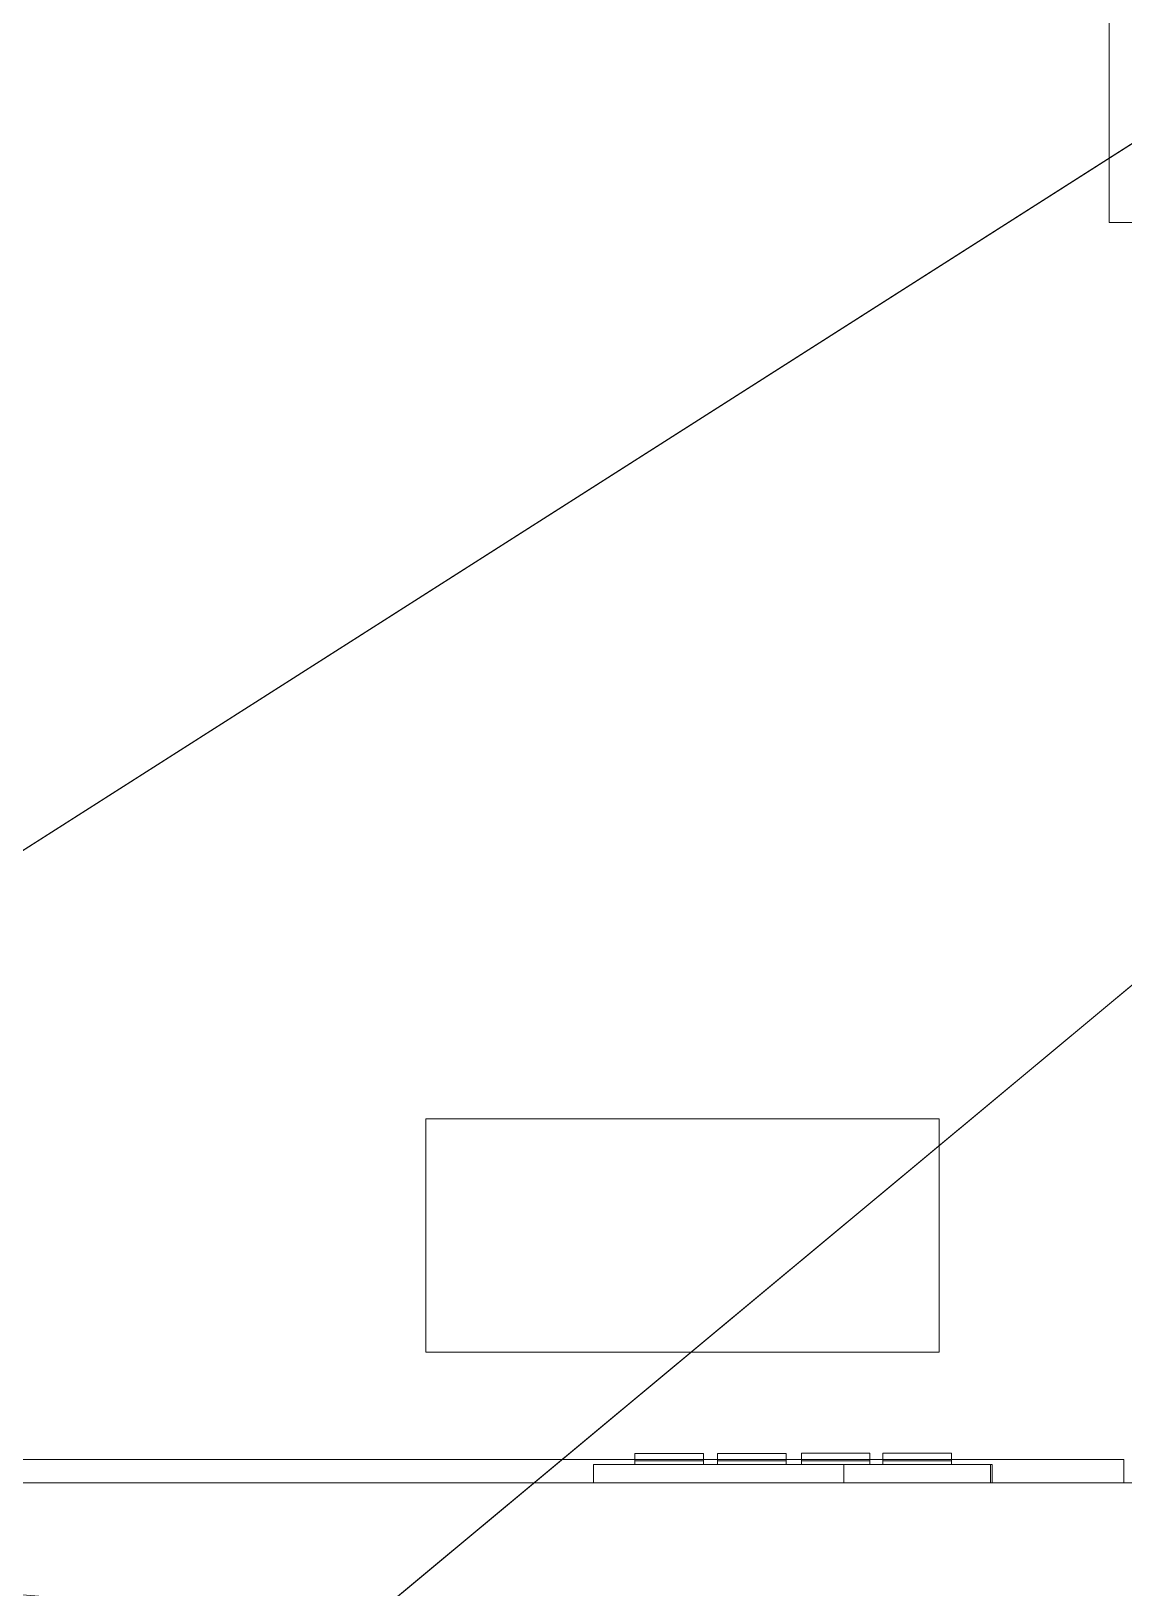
# Model space of a CAD drawing. Header units: inches. Extents: x -550 to 0, y -429 to 0.
# Drawn here: x -115.85 to -92.44, y -89.75 to -56.4 of the extents above; entities that cross this region are included whole.
import ezdxf

# ---------------------------------------------------------------- set-up
doc = ezdxf.new("R2010")
doc.units = ezdxf.units.IN
doc.header["$MEASUREMENT"] = 0
for name, color, linetype, lineweight in [('A-CLNG', 13, 'Continuous', 13), ('A-FLOR', 192, 'Continuous', 13), ('A-GENM', 13, 'Continuous', 9), ('A-WALL', 113, 'Continuous', 13), ('E-ELEC-FIXT', 91, 'Continuous', 9)]:
    doc.layers.add(name, color=color, linetype=linetype, lineweight=lineweight)

# ---------------------------------------------------------------- blocks, each defined once
blk = doc.blocks.new('Generic Models 33 - Generic Models 6-724936-_3D_')
at = {"layer": 'A-GENM'}
mesh = blk.add_polyface(dxfattribs=at)
corners = [(-96.393, -79.702), (-96.393, -84.702), (-107.393, -84.702), (-107.393, -79.702)]
mesh.append_faces([[corners[k] for k in face] for face in [(1, 2, 3, 0)]])
mesh = blk.add_polyface(dxfattribs=at)
corners = [(-96.393, -79.702, 0.5), (-107.393, -79.702, 0.5), (-107.393, -84.702, 0.5), (-96.393, -84.702, 0.5)]
mesh.append_faces([[corners[k] for k in face] for face in [(2, 3, 0, 1)]])
mesh = blk.add_polyface(dxfattribs=at)
corners = [(-107.393, -79.702, 0.5), (-96.393, -79.702, 0.5), (-96.393, -79.702), (-107.393, -79.702)]
mesh.append_faces([[corners[k] for k in face] for face in [(0, 1, 2, 3)]])
mesh = blk.add_polyface(dxfattribs=at)
corners = [(-107.393, -84.702, 0.5), (-107.393, -79.702, 0.5), (-107.393, -79.702), (-107.393, -84.702)]
mesh.append_faces([[corners[k] for k in face] for face in [(3, 0, 1, 2)]])
mesh = blk.add_polyface(dxfattribs=at)
corners = [(-96.393, -79.702, 0.5), (-96.393, -84.702, 0.5), (-96.393, -84.702), (-96.393, -79.702)]
mesh.append_faces([[corners[k] for k in face] for face in [(3, 0, 1, 2)]])
mesh = blk.add_polyface(dxfattribs=at)
corners = [(-96.393, -84.702, 0.5), (-107.393, -84.702, 0.5), (-107.393, -84.702), (-96.393, -84.702)]
mesh.append_faces([[corners[k] for k in face] for face in [(0, 1, 2, 3)]])
blk = doc.blocks.new('Switch 22 - Switch 22-643222-_3D_')
at = {"layer": 'E-ELEC-FIXT'}
mesh = blk.add_polyface(dxfattribs=at)
corners = [(-3.612, 0.395), (-3.612, 0.395, 5.033), (4.928, 0.395, 5.033), (4.928, 0.395)]
mesh.append_faces([[corners[k] for k in face] for face in [(3, 0, 1, 2)]])
mesh = blk.add_polyface(dxfattribs=at)
corners = [(-3.612, 0.395), (4.928, 0.395), (4.928, 0), (-3.612, 0)]
mesh.append_faces([[corners[k] for k in face] for face in [(3, 0, 1, 2)]])
mesh = blk.add_polyface(dxfattribs=at)
corners = [(4.928, 0.395, 5.033), (-3.612, 0.395, 5.033), (-3.612, 0, 5.033), (4.928, 0, 5.033)]
mesh.append_faces([[corners[k] for k in face] for face in [(0, 1, 2, 3)]])
mesh = blk.add_polyface(dxfattribs=at)
corners = [(-3.612, 0.395, 5.033), (-3.612, 0.395), (-3.612, 0), (-3.612, 0, 5.033)]
mesh.append_faces([[corners[k] for k in face] for face in [(0, 1, 2, 3)]])
mesh = blk.add_polyface(dxfattribs=at)
corners = [(-2.725, 0.395, 3.798), (-2.725, 0.63, 3.753), (-2.725, 0.472, 2.856), (-2.725, 0.472, 1.23), (-2.725, 0.395, 1.23)]
mesh.append_faces([[corners[k] for k in face] for face in [(0, 1, 2)]], dxfattribs={"vtx2": -1})
mesh.append_faces([[corners[k] for k in face] for face in [(2, 3, 4, 0)]], dxfattribs={"vtx3": -1})
mesh = blk.add_polyface(dxfattribs=at)
corners = [(-2.725, 0.472, 2.856), (-2.725, 0.63, 3.753), (-1.256, 0.63, 3.753), (-1.256, 0.472, 2.856)]
mesh.append_faces([[corners[k] for k in face] for face in [(0, 1, 2, 3)]])
mesh = blk.add_polyface(dxfattribs=at)
corners = [(-2.725, 0.63, 3.753), (-2.725, 0.395, 3.798), (-1.256, 0.395, 3.798), (-1.256, 0.63, 3.753)]
mesh.append_faces([[corners[k] for k in face] for face in [(0, 1, 2, 3)]])
mesh = blk.add_polyface(dxfattribs=at)
corners = [(-2.725, 0.395, 1.23), (-2.725, 0.472, 1.23), (-1.256, 0.472, 1.23), (-1.256, 0.395, 1.23)]
mesh.append_faces([[corners[k] for k in face] for face in [(0, 1, 2, 3)]])
mesh = blk.add_polyface(dxfattribs=at)
corners = [(-2.725, 0.472, 1.23), (-2.725, 0.472, 2.856), (-1.256, 0.472, 2.856), (-1.256, 0.472, 1.23)]
mesh.append_faces([[corners[k] for k in face] for face in [(0, 1, 2, 3)]])
mesh = blk.add_polyface(dxfattribs=at)
corners = [(-2.725, 0.395, 3.798), (-2.725, 0.395, 1.23), (-1.256, 0.395, 1.23), (-1.256, 0.395, 3.798)]
mesh.append_faces([[corners[k] for k in face] for face in [(0, 1, 2, 3)]])
mesh = blk.add_polyface(dxfattribs=at)
corners = [(-1.256, 0.395, 3.798), (-1.256, 0.395, 1.23), (-1.256, 0.472, 1.23), (-1.256, 0.472, 2.856), (-1.256, 0.63, 3.753)]
mesh.append_faces([[corners[k] for k in face] for face in [(1, 2, 3, 0), (3, 4, 0)]], dxfattribs={"vtx2": -1})
mesh = blk.add_polyface(dxfattribs=at)
corners = [(-0.953, 0.395, 3.798), (-0.953, 0.63, 3.753), (-0.953, 0.472, 2.856), (-0.953, 0.472, 1.23), (-0.953, 0.395, 1.23)]
mesh.append_faces([[corners[k] for k in face] for face in [(0, 1, 2)]], dxfattribs={"vtx2": -1})
mesh.append_faces([[corners[k] for k in face] for face in [(2, 3, 4, 0)]], dxfattribs={"vtx3": -1})
mesh = blk.add_polyface(dxfattribs=at)
corners = [(-0.953, 0.472, 2.856), (-0.953, 0.63, 3.753), (0.516, 0.63, 3.753), (0.516, 0.472, 2.856)]
mesh.append_faces([[corners[k] for k in face] for face in [(0, 1, 2, 3)]])
mesh = blk.add_polyface(dxfattribs=at)
corners = [(-0.953, 0.63, 3.753), (-0.953, 0.395, 3.798), (0.516, 0.395, 3.798), (0.516, 0.63, 3.753)]
mesh.append_faces([[corners[k] for k in face] for face in [(3, 0, 1, 2)]])
mesh = blk.add_polyface(dxfattribs=at)
corners = [(-0.953, 0.395, 1.23), (-0.953, 0.472, 1.23), (0.516, 0.472, 1.23), (0.516, 0.395, 1.23)]
mesh.append_faces([[corners[k] for k in face] for face in [(0, 1, 2, 3)]])
mesh = blk.add_polyface(dxfattribs=at)
corners = [(-0.953, 0.472, 1.23), (-0.953, 0.472, 2.856), (0.516, 0.472, 2.856), (0.516, 0.472, 1.23)]
mesh.append_faces([[corners[k] for k in face] for face in [(0, 1, 2, 3)]])
mesh = blk.add_polyface(dxfattribs=at)
corners = [(-0.953, 0.395, 3.798), (-0.953, 0.395, 1.23), (0.516, 0.395, 1.23), (0.516, 0.395, 3.798)]
mesh.append_faces([[corners[k] for k in face] for face in [(0, 1, 2, 3)]])
mesh = blk.add_polyface(dxfattribs=at)
corners = [(0.516, 0.395, 3.798), (0.516, 0.395, 1.23), (0.516, 0.472, 1.23), (0.516, 0.472, 2.856), (0.516, 0.63, 3.753)]
mesh.append_faces([[corners[k] for k in face] for face in [(1, 2, 3, 0), (3, 4, 0)]], dxfattribs={"vtx2": -1})
mesh = blk.add_polyface(dxfattribs=at)
corners = [(0.843, 0.395, 1.245), (0.843, 0.395, 3.813), (0.843, 0.472, 3.813), (0.843, 0.472, 2.211), (0.843, 0.634, 1.292)]
mesh.append_faces([[corners[k] for k in face] for face in [(4, 0, 3)]], dxfattribs={"vtx1": -1})
mesh.append_faces([[corners[k] for k in face] for face in [(1, 2, 3, 0)]], dxfattribs={"vtx2": -1})
mesh = blk.add_polyface(dxfattribs=at)
corners = [(0.843, 0.634, 1.292), (0.843, 0.472, 2.211), (2.311, 0.472, 2.211), (2.311, 0.634, 1.292)]
mesh.append_faces([[corners[k] for k in face] for face in [(0, 1, 2, 3)]])
mesh = blk.add_polyface(dxfattribs=at)
corners = [(0.843, 0.395, 1.245), (0.843, 0.634, 1.292), (2.311, 0.634, 1.292), (2.311, 0.395, 1.245)]
mesh.append_faces([[corners[k] for k in face] for face in [(3, 0, 1, 2)]])
mesh = blk.add_polyface(dxfattribs=at)
corners = [(0.843, 0.472, 3.813), (0.843, 0.395, 3.813), (2.311, 0.395, 3.813), (2.311, 0.472, 3.813)]
mesh.append_faces([[corners[k] for k in face] for face in [(3, 0, 1, 2)]])
mesh = blk.add_polyface(dxfattribs=at)
corners = [(0.843, 0.472, 2.211), (0.843, 0.472, 3.813), (2.311, 0.472, 3.813), (2.311, 0.472, 2.211)]
mesh.append_faces([[corners[k] for k in face] for face in [(0, 1, 2, 3)]])
mesh = blk.add_polyface(dxfattribs=at)
corners = [(0.843, 0.395, 3.813), (0.843, 0.395, 1.245), (2.311, 0.395, 1.245), (2.311, 0.395, 3.813)]
mesh.append_faces([[corners[k] for k in face] for face in [(0, 1, 2, 3)]])
mesh = blk.add_polyface(dxfattribs=at)
corners = [(2.311, 0.395, 1.245), (2.311, 0.634, 1.292), (2.311, 0.472, 2.211), (2.311, 0.472, 3.813), (2.311, 0.395, 3.813)]
mesh.append_faces([[corners[k] for k in face] for face in [(2, 0, 1)]], dxfattribs={"vtx0": -1})
mesh.append_faces([[corners[k] for k in face] for face in [(2, 3, 4, 0)]], dxfattribs={"vtx3": -1})
mesh = blk.add_polyface(dxfattribs=at)
corners = [(2.59, 0.395, 1.245), (2.59, 0.395, 3.813), (2.59, 0.472, 3.813), (2.59, 0.472, 2.211), (2.59, 0.634, 1.292)]
mesh.append_faces([[corners[k] for k in face] for face in [(4, 0, 3)]], dxfattribs={"vtx1": -1})
mesh.append_faces([[corners[k] for k in face] for face in [(1, 2, 3, 0)]], dxfattribs={"vtx2": -1})
mesh = blk.add_polyface(dxfattribs=at)
corners = [(2.59, 0.634, 1.292), (2.59, 0.472, 2.211), (4.059, 0.472, 2.211), (4.059, 0.634, 1.292)]
mesh.append_faces([[corners[k] for k in face] for face in [(3, 0, 1, 2)]])
mesh = blk.add_polyface(dxfattribs=at)
corners = [(2.59, 0.395, 1.245), (2.59, 0.634, 1.292), (4.059, 0.634, 1.292), (4.059, 0.395, 1.245)]
mesh.append_faces([[corners[k] for k in face] for face in [(0, 1, 2, 3)]])
mesh = blk.add_polyface(dxfattribs=at)
corners = [(2.59, 0.472, 3.813), (2.59, 0.395, 3.813), (4.059, 0.395, 3.813), (4.059, 0.472, 3.813)]
mesh.append_faces([[corners[k] for k in face] for face in [(0, 1, 2, 3)]])
mesh = blk.add_polyface(dxfattribs=at)
corners = [(2.59, 0.472, 2.211), (2.59, 0.472, 3.813), (4.059, 0.472, 3.813), (4.059, 0.472, 2.211)]
mesh.append_faces([[corners[k] for k in face] for face in [(0, 1, 2, 3)]])
mesh = blk.add_polyface(dxfattribs=at)
corners = [(2.59, 0.395, 3.813), (2.59, 0.395, 1.245), (4.059, 0.395, 1.245), (4.059, 0.395, 3.813)]
mesh.append_faces([[corners[k] for k in face] for face in [(0, 1, 2, 3)]])
mesh = blk.add_polyface(dxfattribs=at)
corners = [(4.059, 0.395, 1.245), (4.059, 0.634, 1.292), (4.059, 0.472, 2.211), (4.059, 0.472, 3.813), (4.059, 0.395, 3.813)]
mesh.append_faces([[corners[k] for k in face] for face in [(2, 0, 1)]], dxfattribs={"vtx0": -1})
mesh.append_faces([[corners[k] for k in face] for face in [(2, 3, 4, 0)]], dxfattribs={"vtx3": -1})
mesh = blk.add_polyface(dxfattribs=at)
corners = [(4.928, 0.395), (4.928, 0.395, 5.033), (4.928, 0, 5.033), (4.928, 0)]
mesh.append_faces([[corners[k] for k in face] for face in [(0, 1, 2, 3)]])
mesh = blk.add_polyface(dxfattribs=at)
corners = [(-3.612, 0), (4.928, 0), (4.928, 0, 5.033), (-3.612, 0, 5.033)]
mesh.append_faces([[corners[k] for k in face] for face in [(2, 3, 0, 1)]])
blk = doc.blocks.new('Ceiling Duct - Ceiling Duct-739921-_3D_')
at = {"layer": 'A-GENM'}
mesh = blk.add_polyface(dxfattribs=at)
corners = [(0, 0), (14, 0), (14, 0, -0.394), (0, 0, -0.394)]
mesh.append_faces([[corners[k] for k in face] for face in [(2, 3, 0, 1)]])
mesh = blk.add_polyface(dxfattribs=at)
corners = [(0, -12), (14, -12), (14, 0), (0, 0)]
mesh.append_faces([[corners[k] for k in face] for face in [(3, 0, 1, 2)]])
mesh = blk.add_polyface(dxfattribs=at)
corners = [(14, -12, -0.394), (0, -12, -0.394), (0, 0, -0.394), (14, 0, -0.394)]
mesh.append_faces([[corners[k] for k in face] for face in [(0, 1, 2, 3)]])
mesh = blk.add_polyface(dxfattribs=at)
corners = [(0, -12, -0.394), (0, -12), (0, 0), (0, 0, -0.394)]
mesh.append_faces([[corners[k] for k in face] for face in [(3, 0, 1, 2)]])
mesh = blk.add_polyface(dxfattribs=at)
corners = [(14, -12), (14, -12, -0.394), (14, 0, -0.394), (14, 0)]
mesh.append_faces([[corners[k] for k in face] for face in [(3, 0, 1, 2)]])
mesh = blk.add_polyface(dxfattribs=at)
corners = [(0, -12), (0, -12, -0.394), (14, -12, -0.394), (14, -12)]
mesh.append_faces([[corners[k] for k in face] for face in [(3, 0, 1, 2)]])
blk = doc.blocks.new('Switch 1 - Switch 1-643761-_3D_')
at = {"layer": 'E-ELEC-FIXT'}
mesh = blk.add_polyface(dxfattribs=at)
corners = [(-1.57, 0), (-1.57, 0, 4.893), (1.57, 0, 4.893), (1.57, 0)]
mesh.append_faces([[corners[k] for k in face] for face in [(2, 3, 0, 1)]])
mesh = blk.add_polyface(dxfattribs=at)
corners = [(1.57, -0.394), (-1.57, -0.394), (-1.57, 0), (1.57, 0)]
mesh.append_faces([[corners[k] for k in face] for face in [(0, 1, 2, 3)]])
mesh = blk.add_polyface(dxfattribs=at)
corners = [(-1.57, -0.394, 4.893), (1.57, -0.394, 4.893), (1.57, 0, 4.893), (-1.57, 0, 4.893)]
mesh.append_faces([[corners[k] for k in face] for face in [(0, 1, 2, 3)]])
mesh = blk.add_polyface(dxfattribs=at)
corners = [(-1.57, -0.394), (-1.57, -0.394, 4.893), (-1.57, 0, 4.893), (-1.57, 0)]
mesh.append_faces([[corners[k] for k in face] for face in [(0, 1, 2, 3)]])
mesh = blk.add_polyface(dxfattribs=at)
corners = [(1.57, -0.394, 4.893), (1.57, -0.394), (1.57, 0), (1.57, 0, 4.893)]
mesh.append_faces([[corners[k] for k in face] for face in [(0, 1, 2, 3)]])
mesh = blk.add_polyface(dxfattribs=at)
corners = [(-1.57, -0.394), (1.57, -0.394), (1.57, -0.394, 4.893), (-1.57, -0.394, 4.893)]
mesh.append_faces([[corners[k] for k in face] for face in [(3, 0, 1, 2)]])

msp = doc.modelspace()

# ---------------------------------------------------------------- block references
at = {"layer": 'A-GENM'}
for name, p in [('Ceiling Duct - Ceiling Duct-739921-_3D_', (-92.75, -48.5, 106)), ('Generic Models 33 - Generic Models 6-724936-_3D_', (0, 0))]:
    msp.add_blockref(name, p, dxfattribs=at)
at = {"layer": 'E-ELEC-FIXT'}
for name, p in [('Switch 22 - Switch 22-643222-_3D_', (-100.187, -87.5, 43)), ('Switch 1 - Switch 1-643761-_3D_', (-96.863, -87.105, 60))]:
    msp.add_blockref(name, p, dxfattribs=at)

# ---------------------------------------------------------------- meshes
at = {"layer": 'A-CLNG'}
mesh = msp.add_polyface(dxfattribs=at)
corners = [(-318.75, 0, 111.906), (-318.75, -230.25, 111.906), (-312.25, -230.25, 111.906), (-312.25, -236.75, 111.906), (-318.75, -236.75, 111.906), (-364.25, -236.75, 111.906), (-364.25, -284.75, 111.906), (-369.75, -284.75, 111.906), (-369.75, -294.25, 111.906), (-534.25, -294.25, 111.906), (-534.25, -428.75, 111.906), (0, -428.75, 111.906), (0, 0, 111.906), (-312.25, -227.783, 111.906), (-312.25, -117.5, 111.906), (-273, -117.5, 111.906), (-273, -174, 111.906), (-273.535, -174, 111.906), (-273.535, -227.783, 111.906)]
mesh.append_faces([[corners[k] for k in face] for face in [(12, 18, 11)]], dxfattribs={"vtx0": -1, "vtx1": -1})
mesh.append_faces([[corners[k] for k in face] for face in [(11, 18, 8)]], dxfattribs={"vtx0": -1, "vtx1": -1, "vtx2": -1})
mesh.append_faces([[corners[k] for k in face] for face in [(6, 8, 18, 3)]], dxfattribs={"vtx0": -1, "vtx1": -1, "vtx2": -1, "vtx3": -1})
mesh.append_faces([[corners[k] for k in face] for face in [(0, 14, 15, 12), (12, 15, 16), (14, 0, 1)]], dxfattribs={"vtx0": -1, "vtx2": -1})
mesh.append_faces([[corners[k] for k in face] for face in [(13, 14, 1, 2), (18, 13, 2, 3)]], dxfattribs={"vtx1": -1, "vtx3": -1})
mesh.append_faces([[corners[k] for k in face] for face in [(6, 7, 8), (4, 5, 6, 3)]], dxfattribs={"vtx2": -1})
mesh.append_faces([[corners[k] for k in face] for face in [(16, 17, 18, 12)]], dxfattribs={"vtx2": -1, "vtx3": -1})
mesh.append_faces([[corners[k] for k in face] for face in [(8, 9, 10, 11)]], dxfattribs={"vtx3": -1})
mesh = msp.add_polyface(dxfattribs=at)
corners = [(-318.75, 0, 106), (0, 0, 106), (0, -428.75, 106), (-534.25, -428.75, 106), (-534.25, -294.25, 106), (-369.75, -294.25, 106), (-369.75, -284.75, 106), (-364.25, -284.75, 106), (-364.25, -236.75, 106), (-318.75, -236.75, 106), (-312.25, -236.75, 106), (-312.25, -230.25, 106), (-318.75, -230.25, 106), (-312.25, -227.783, 106), (-273.535, -227.783, 106), (-273.535, -174, 106), (-273, -174, 106), (-273, -117.5, 106), (-312.25, -117.5, 106)]
mesh.append_faces([[corners[k] for k in face] for face in [(16, 14, 15)]], dxfattribs={"vtx0": -1})
mesh.append_faces([[corners[k] for k in face] for face in [(0, 18, 12), (17, 1, 16)]], dxfattribs={"vtx0": -1, "vtx1": -1})
mesh.append_faces([[corners[k] for k in face] for face in [(10, 14, 7)]], dxfattribs={"vtx0": -1, "vtx1": -1, "vtx2": -1})
mesh.append_faces([[corners[k] for k in face] for face in [(14, 2, 5, 7)]], dxfattribs={"vtx0": -1, "vtx1": -1, "vtx2": -1, "vtx3": -1})
mesh.append_faces([[corners[k] for k in face] for face in [(14, 16, 1, 2)]], dxfattribs={"vtx0": -1, "vtx1": -1, "vtx3": -1})
mesh.append_faces([[corners[k] for k in face] for face in [(13, 11, 12, 18), (11, 13, 14, 10)]], dxfattribs={"vtx0": -1, "vtx2": -1})
mesh.append_faces([[corners[k] for k in face] for face in [(9, 10, 7, 8)]], dxfattribs={"vtx1": -1})
mesh.append_faces([[corners[k] for k in face] for face in [(17, 18, 0, 1)]], dxfattribs={"vtx1": -1, "vtx3": -1})
mesh.append_faces([[corners[k] for k in face] for face in [(3, 4, 5, 2), (5, 6, 7)]], dxfattribs={"vtx2": -1})
at = {"layer": 'A-FLOR'}
mesh = msp.add_polyface(dxfattribs=at)
corners = [(-318.75, -230.25, -5.906), (-318.75, 0, -5.906), (0, 0, -5.906), (0, -428.75, -5.906), (-534.25, -428.75, -5.906), (-534.25, -294.25, -5.906), (-549, -294.25, -5.906), (-549, -230.25, -5.906)]
mesh.append_faces([[corners[k] for k in face] for face in [(2, 3, 0, 1)]], dxfattribs={"vtx1": -1})
mesh.append_faces([[corners[k] for k in face] for face in [(4, 5, 0, 3)]], dxfattribs={"vtx1": -1, "vtx2": -1})
mesh.append_faces([[corners[k] for k in face] for face in [(5, 6, 7, 0)]], dxfattribs={"vtx3": -1})
mesh = msp.add_polyface(dxfattribs=at)
corners = [(-318.75, -230.25), (-549, -230.25), (-549, -294.25), (-534.25, -294.25), (-534.25, -428.75), (0, -428.75), (0, 0), (-318.75, 0)]
mesh.append_faces([[corners[k] for k in face] for face in [(0, 5, 6, 7), (3, 0, 1, 2)]], dxfattribs={"vtx0": -1})
mesh.append_faces([[corners[k] for k in face] for face in [(0, 3, 4, 5)]], dxfattribs={"vtx0": -1, "vtx3": -1})
at = {"layer": 'A-WALL'}
mesh = msp.add_polyface(dxfattribs=at)
corners = [(-92.437, -87), (-145.25, -87), (-145.25, -87, 5), (-92.437, -87, 5)]
mesh.append_faces([[corners[k] for k in face] for face in [(2, 3, 0, 1)]])
mesh = msp.add_polyface(dxfattribs=at)
corners = [(-145.25, -87), (-92.437, -87), (-92.437, -87.5), (-145.25, -87.5)]
mesh.append_faces([[corners[k] for k in face] for face in [(0, 1, 2, 3)]])
mesh = msp.add_polyface(dxfattribs=at)
corners = [(-92.437, -87, 5), (-145.25, -87, 5), (-145.25, -87.5, 5), (-92.437, -87.5, 5)]
mesh.append_faces([[corners[k] for k in face] for face in [(0, 1, 2, 3)]])
mesh = msp.add_polyface(dxfattribs=at)
corners = [(-92.437, -87), (-92.437, -87, 5), (-92.437, -87.5, 5), (-92.437, -87.5)]
mesh.append_faces([[corners[k] for k in face] for face in [(0, 1, 2, 3)]])
mesh = msp.add_polyface(dxfattribs=at)
corners = [(-215.5, -87.5, 106), (-206.75, -87.5, 106), (-200.25, -87.5, 106), (-155.75, -87.5, 106), (-145.75, -87.5, 106), (-6.5, -87.5, 106), (-6.5, -87.5, 29), (-6.5, -87.5, 16), (-6.5, -87.5), (-60.469, -87.5), (-60.469, -87.5, 82), (-90.469, -87.5, 82), (-90.469, -87.5), (-145.25, -87.5), (-145.75, -87.5), (-155.75, -87.5), (-159.843, -87.5), (-159.843, -87.5, 82), (-187.844, -87.5, 82), (-187.844, -87.5), (-200.25, -87.5), (-206.75, -87.5), (-215.5, -87.5)]
mesh.append_faces([[corners[k] for k in face] for face in [(13, 17, 11, 12), (1, 18, 0)]], dxfattribs={"vtx0": -1, "vtx1": -1})
mesh.append_faces([[corners[k] for k in face] for face in [(11, 17, 4)]], dxfattribs={"vtx0": -1, "vtx1": -1, "vtx2": -1})
mesh.append_faces([[corners[k] for k in face] for face in [(10, 5, 6, 9), (11, 4, 5, 10)]], dxfattribs={"vtx0": -1, "vtx2": -1})
mesh.append_faces([[corners[k] for k in face] for face in [(17, 13, 14, 15), (18, 21, 22, 0)]], dxfattribs={"vtx0": -1, "vtx3": -1})
mesh.append_faces([[corners[k] for k in face] for face in [(16, 17, 15), (20, 21, 18, 19)]], dxfattribs={"vtx1": -1})
mesh.append_faces([[corners[k] for k in face] for face in [(2, 3, 18, 1)]], dxfattribs={"vtx1": -1, "vtx2": -1})
mesh.append_faces([[corners[k] for k in face] for face in [(17, 18, 3, 4)]], dxfattribs={"vtx1": -1, "vtx3": -1})
mesh.append_faces([[corners[k] for k in face] for face in [(7, 8, 9, 6)]], dxfattribs={"vtx2": -1})
mesh = msp.add_polyface(dxfattribs=at)
corners = [(-6.5, -87.5), (-6.5, -92), (-60.469, -92), (-60.469, -87.5), (-215.5, -92), (-215.5, -87.5), (-206.75, -87.5), (-200.25, -87.5), (-187.844, -87.5), (-187.844, -92), (-159.843, -92), (-159.843, -87.5), (-155.75, -87.5), (-145.75, -87.5), (-145.25, -87.5), (-90.469, -87.5), (-90.469, -92)]
mesh.append_faces([[corners[k] for k in face] for face in [(3, 0, 1, 2)]])
mesh.append_faces([[corners[k] for k in face] for face in [(10, 13, 14, 16)]], dxfattribs={"vtx0": -1, "vtx2": -1})
mesh.append_faces([[corners[k] for k in face] for face in [(9, 4, 7, 8), (15, 16, 14)]], dxfattribs={"vtx1": -1})
mesh.append_faces([[corners[k] for k in face] for face in [(4, 5, 6, 7), (10, 11, 12, 13)]], dxfattribs={"vtx3": -1})
mesh = msp.add_polyface(dxfattribs=at)
corners = [(-6.5, -87.5, 106), (-145.75, -87.5, 106), (-155.75, -87.5, 106), (-200.25, -87.5, 106), (-206.75, -87.5, 106), (-215.5, -87.5, 106), (-215.5, -92, 106), (-6.5, -92, 106)]
mesh.append_faces([[corners[k] for k in face] for face in [(6, 3, 4, 5)]], dxfattribs={"vtx0": -1})
mesh.append_faces([[corners[k] for k in face] for face in [(6, 1, 2, 3)]], dxfattribs={"vtx0": -1, "vtx3": -1})
mesh.append_faces([[corners[k] for k in face] for face in [(7, 0, 1, 6)]], dxfattribs={"vtx2": -1})
mesh = msp.add_polyface(dxfattribs=at)
corners = [(-92.437, -87.5), (-92.437, -87.5, 5), (-145.25, -87.5, 5), (-145.25, -87.5)]
mesh.append_faces([[corners[k] for k in face] for face in [(1, 2, 3, 0)]])

doc.saveas('drawing.dxf')
